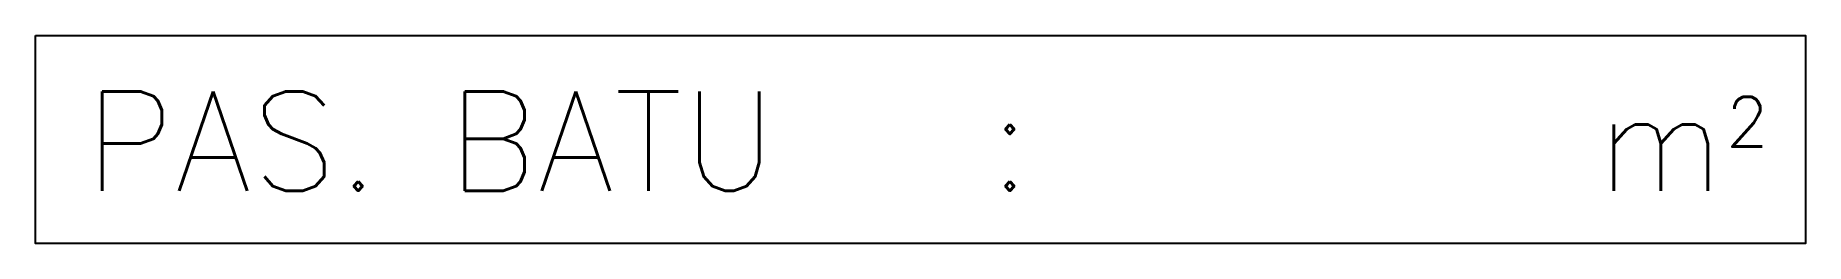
# Model space of a CAD drawing. Header units: metres. Extents: x 1.06 to 5.87, y 49.35 to 49.91.
import ezdxf

# ---------------------------------------------------------------- set-up
doc = ezdxf.new("R2010")
doc.units = ezdxf.units.M
doc.header["$MEASUREMENT"] = 0
doc.styles.get("Standard").update_dxf_attribs({"font": 'Simplex.shx'})

msp = doc.modelspace()

# ---------------------------------------------------------------- linework, layer by layer
at = {"color": 4, "linetype": 'Continuous'}
msp.add_lwpolyline([(1.0647, 49.9111), (5.8656, 49.9111), (5.8656, 49.3459), (1.0647, 49.3459)], close=True, dxfattribs=at)

# ---------------------------------------------------------------- texts
for s, height, p in [('PAS. BATU', 0.27, (1.1996, 49.4892)), ('2', 0.135, (5.6496, 49.6092)), (':', 0.27, (3.6496, 49.4892)), ('m', 0.27, (5.2996, 49.4892))]:
    msp.add_text(s, height=height, dxfattribs=at).set_placement(p)

doc.saveas('drawing.dxf')
